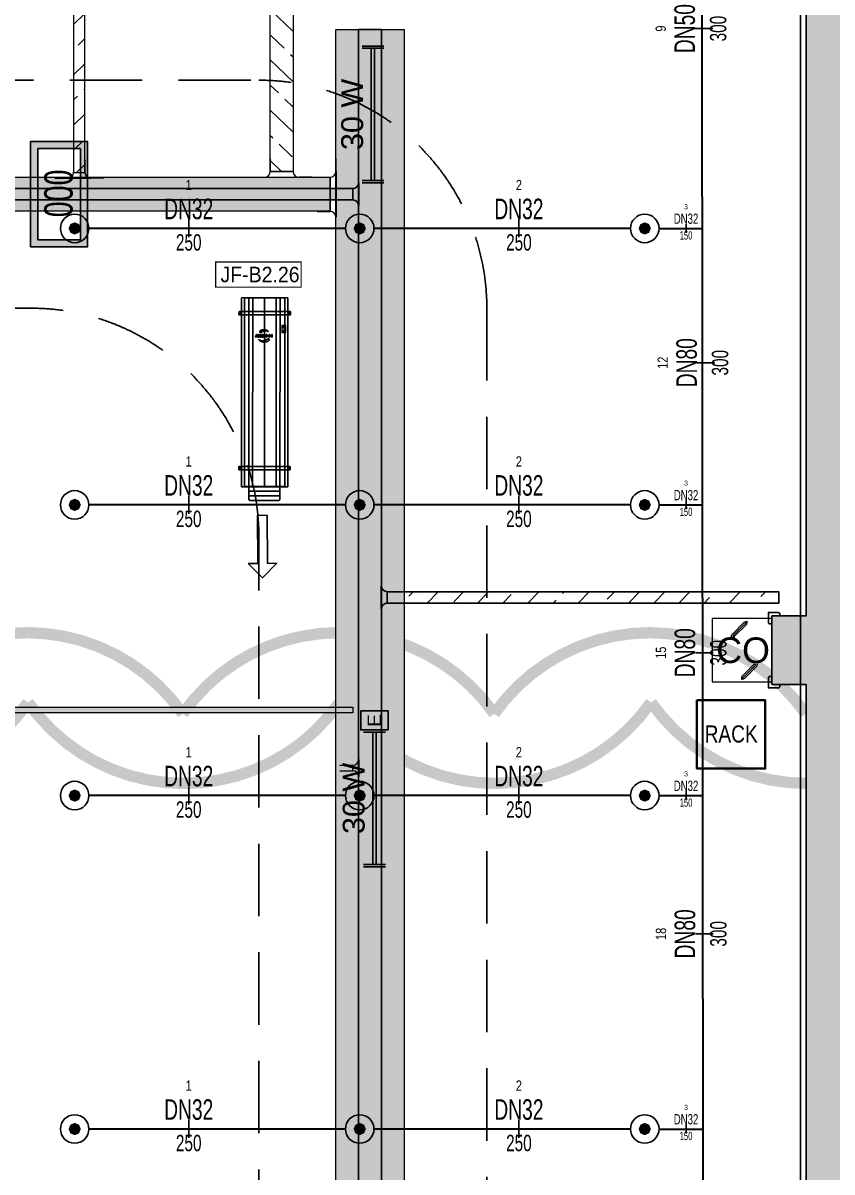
# Model space of a CAD drawing. Header units: millimetres. Extents: x -379292 to 1221486, y 92049 to 447512.
# Drawn here: x -117924 to -110827, y 260041 to 270121 of the extents above; entities that cross this region are included whole.
import ezdxf
from ezdxf.enums import TextEntityAlignment as Align

# ---------------------------------------------------------------- set-up
doc = ezdxf.new("R2010")
doc.units = ezdxf.units.MM
doc.linetypes.add('HIDDEN', pattern=[9.525, 6.35, -3.175])
for name, color, linetype in [('-M-YNGN-BORUID', 7, 'Continuous'), ('-M-YNGN-BORUUZUN', 7, 'Continuous'), ('-M-YNGN-BORUYUK', 7, 'Continuous'), ('-M-YNGN-SPR-YUK', 7, 'Continuous'), ('-M-YNGN-ZON2-CAP-', 7, 'Continuous'), ('-M-YNGN-ZON2-SPR-', 7, 'Continuous'), ('05_HATCH CONCRETE', 141, 'Continuous'), ('05_SYMBOL', 2, 'Continuous'), ('08_ARAÇ SAYIM', 140, 'Continuous'), ('08_LAMP', 4, 'Continuous'), ('AIR-J-U-355', 2, 'Continuous'), ('AIRONN ZONLAMA', 4, 'Continuous'), ('E_CT_ZA', 6, 'Continuous'), ('JF355', 2, 'Continuous')]:
    doc.layers.add(name, color=color, linetype=linetype)
doc.layers.add('-M-YNGN-SPR-CAPCIZGI', color=188, linetype='Continuous', plot=False)
for name, color, linetype, lineweight in [('-M-YNGN-ZON2', 4, 'SP', 30), ('08_DEDECTOR', 3, 'Continuous', 9), ('Aironn-Kodlama', 7, 'Continuous', 0), ('E_CT_AYDINLATMA', 3, 'Continuous', 9), ('E_CT_KA', 4, 'Continuous', 9), ('E_CT_KIRMIZI', 1, 'Continuous', 9)]:
    doc.layers.add(name, color=color, linetype=linetype, lineweight=lineweight)
doc.styles.add('CIZGI', font='tahoma.ttf', dxfattribs={"width": 0.8, "oblique": 20})
doc.styles.add('ET8-TRF5-M-001...002-01$0$Standard', font='arial.ttf')
doc.styles.add('HCAD', font='HCAD.SHX', dxfattribs={"width": 0.8, "height": 0.2})
doc.styles.add('PIPESIZE', font='hcad.shx', dxfattribs={"width": 0.8})
doc.styles.add('SPR-NOT', font='romans.shx')
doc.styles.get("Standard").update_dxf_attribs({"font": 'segoeuil.ttf'})
doc.styles.add('WMF-Arial', font='TURK.SHX')
doc.styles.add('YAZI-2', font='arial.ttf', dxfattribs={"height": 2})
doc.styles.add('YAZI-3', font='arial.ttf', dxfattribs={"height": 3})
doc.linetypes.add('SP', pattern='A,2,-0.1,["SP",CIZGI,S=0.14,R=0.2,X=0,Y=-0.07],-0.255', length=2.355)

# ---------------------------------------------------------------- blocks, each defined once
blk = doc.blocks.new('bariyer')
at = {"color": 8, "ltscale": 25}
blk.add_lwpolyline([(0, -70), (15, -70, 0.414214), (30, -55), (30, 30), (-55, 30, 0.414214), (-70, 15), (-70, 0), (0, 0)], format="xyb", close=True, dxfattribs=at)
blk = doc.blocks.new('OtoParkBodrumKatMimari')
at = {"layer": '05_HATCH CONCRETE'}
h = blk.add_hatch(dxfattribs=at)
h.set_pattern_fill('ANSI33', color=8, scale=15, angle=180, style=0)
h.set_pattern_definition([(225, (905000, -3e-07), (67.351921, -67.351921), []), (225, (904932.65, -3e-07), (67.351921, -67.351921), [47.625, -23.8125])])
h.paths.add_polyline_path([(96200, 177300), (96200, 177000), (96800, 177000), (96800, 177300), (104600, 177300), (104600, 177000), (105200, 177000), (105200, 177300), (113000, 177300), (113000, 177000), (113600, 177000), (113600, 177300), (121400, 177300), (121400, 177000), (122000, 177000), (122000, 177300), (127400, 177300), (127400, 177000), (128000, 177000), (128000, 177300), (135000, 177300), (135000, 177000), (135300, 177000), (135300, 172100), (135000, 172100), (135000, 171500), (135300, 171500), (135300, 164100), (135000, 164100), (135000, 163500), (135300, 163500), (135300, 156100), (135000, 156100), (135000, 155500), (135300, 155500), (135300, 148100), (135000, 148100), (135000, 147500), (135300, 147500), (135300, 144600), (135000, 144600), (135000, 144000), (135600, 144000), (135600, 144300), (142600, 144300), (142600, 144000), (142900, 144000), (142900, 140100), (142600, 140100), (142600, 139500), (142900, 139500), (142900, 132100), (142600, 132100), (142600, 131500), (142900, 131500), (142900, 127950), (142600, 127950), (142600, 127350), (142900, 127350), (142900, 124300), (142600, 124300), (142600, 123300), (142900, 123300), (142900, 113800), (142600, 113800), (142600, 112800), (142700, 112800), (142700, 100050), (135550, 100050), (135550, 108100), (135050, 108100), (135050, 83500), (135550, 83500), (135550, 99800), (142700, 99800), (142700, 78800), (142600, 78800), (142600, 77800), (142900, 77800), (142900, 68100), (142600, 68100), (142600, 67500), (143200, 67500), (143200, 144600), (135600, 144600), (135600, 177600), (71000, 177600), (71000, 177000), (71600, 177000), (71600, 177300), (79400, 177300), (79400, 177000), (80000, 177000), (80000, 177300), (87800, 177300), (87800, 177000), (88400, 177000), (88400, 177300)])
at = {"color": 5}
blk.add_lwpolyline([(122000, 177300), (127400, 177300), (127400, 177000), (128000, 177000), (128000, 177300), (135000, 177300), (135000, 177000), (135300, 177000), (135300, 172100), (135000, 172100), (135000, 171500), (135300, 171500), (135300, 164100), (135000, 164100), (135000, 163500), (135300, 163500), (135300, 156100), (135000, 156100), (135000, 155500), (135300, 155500), (135300, 148100)], dxfattribs=at)
at = {"layer": '05_SYMBOL', "color": 252, "linetype": 'HIDDEN', "ltscale": 100}
for points in [[(17400, 168800), (130500, 168800)], [(132500, 166800), (132500, 53048)]]:
    blk.add_lwpolyline(points, dxfattribs=at)
blk.add_lwpolyline([(132500, 166800, 0.414214), (130500, 168800)], format="xyb", dxfattribs=at)
blk.add_lwpolyline([(130500, 154800), (130500, 164800, 0.414214), (128500, 166800), (19400, 166800, 0.414214), (17400, 164800), (17400, 154800, 0.414214), (19400, 152800), (128500, 152800, 0.414214)], format="xyb", close=True, dxfattribs=at)
at = {"layer": '05_SYMBOL', "color": 8, "xscale": -1}
blk.add_blockref('bariyer', (135000, 164100), dxfattribs=at)
at = {"layer": '05_SYMBOL', "color": 8, "rotation": 180}
blk.add_blockref('bariyer', (135000, 163500), dxfattribs=at)
blk = doc.blocks.new('SP-C-UP-12')
at = {"ltscale": 10}
blk.add_line((0, 0), (0, 0), dxfattribs=at)
at = {"color": 1, "linetype": 'Continuous'}
blk.add_circle((0, 0), 12.5, dxfattribs=at)
at = {"ltscale": 10}
for points in [[(-5.4, 0), (-3.8, 3.8), (-3.8, -3.8), (0, 5.4)], [(-3.8, -3.8), (0, 5.4), (0, -5.4), (3.8, 3.8)], [(0, -5.4), (3.8, 3.8), (3.8, -3.8), (5.4, 0)]]:
    blk.add_solid(points, dxfattribs=at)
at = {"layer": '-M-YNGN-SPR-YUK', "style": 'SPR-NOT', "width": 0.5, "flags": 9}
for tag, p in [('YUK', (0, 17.8)), ('CAP', (0, 14.4)), ('TIP', (0.2, 10.8))]:
    blk.add_attdef(tag, text='', height=2.5, dxfattribs=at).set_placement(p, align=Align.MIDDLE_CENTER)
blk = doc.blocks.new('SPRKL100')
at = {"layer": '-M-YNGN-SPR-CAPCIZGI'}
blk.add_line((0, 0.431), (0, -0.431), dxfattribs=at)
at = {"layer": '-M-YNGN-BORUID', "color": 0, "style": 'HCAD', "width": 0.8, "flags": 1}
blk.add_attdef('DIC', text='', height=0.4, dxfattribs=at).set_placement((0, -1.693), align=Align.CENTER)
at = {"layer": '-M-YNGN-BORUUZUN', "color": 0, "style": 'HCAD', "width": 0.7}
blk.add_attdef('BOY', text='', height=0.8, dxfattribs=at).set_placement((0, -1.08), align=Align.CENTER)
at = {"layer": '-M-YNGN-BORUYUK', "color": 6, "style": 'PIPESIZE', "width": 0.8}
blk.add_attdef('YUK', text='', height=0.5, dxfattribs=at).set_placement((0, 1.866), align=Align.CENTER)
at = {"color": 0, "style": 'PIPESIZE', "width": 0.7}
blk.add_attdef('CAP', text='', height=1, dxfattribs=at).set_placement((0, 0.45), align=Align.CENTER)
blk = doc.blocks.new('A$C69E5DB5D')
at = {"layer": '-M-YNGN-ZON2', "ltscale": 500}
for p, q in [((-428.7, -1882.6), (-432.4, 3215.7)), ((-744.9, 2359.9), (-969.9, 2359.9)), ((-494.9, 2359.9), (-719.9, 2359.9)), ((-469.9, 2359.9), (-432.4, 2359.9)), ((-744.9, 2117.4), (-969.9, 2117.4)), ((-494.9, 2117.4), (-719.9, 2117.4)), ((-469.9, 2117.4), (-432.4, 2117.4)), ((-744.9, 1862.4), (-969.9, 1862.4)), ((-494.9, 1862.4), (-719.9, 1862.4)), ((-469.9, 1862.4), (-432.4, 1862.4)), ((-744.9, 1569.9), (-969.9, 1569.9)), ((-494.9, 1569.9), (-719.9, 1569.9)), ((-469.9, 1569.9), (-432.4, 1569.9))]:
    blk.add_line(p, q, dxfattribs=at)
at = {"layer": '-M-YNGN-ZON2-CAP-', "rotation": 90}
for p, xscale, yscale, zscale, values in [((-430.3, 2535.2), 18.00000000000005, 18.00000000000005, 18.00000000000005, {'YUK': '9', 'CAP': 'DN50', 'BOY': '300'}), ((-428.6, 2242.1), 18.00000000000004, 18.00000000000004, 18.00000000000004, {'YUK': '12', 'CAP': 'DN80', 'BOY': '300'}), ((-430.1, 1987.7), 18.00000000000004, 18.00000000000004, 18.00000000000004, {'YUK': '15', 'CAP': 'DN80', 'BOY': '300'}), ((-430.1, 1741.1), 18.00000000000004, 18.00000000000004, 18.00000000000004, {'YUK': '18', 'CAP': 'DN80', 'BOY': '300'})]:
    blk.add_blockref('SPRKL100', p, dxfattribs=dict(at, xscale=xscale, yscale=yscale, zscale=zscale)).add_auto_attribs(values)
at = {"layer": '-M-YNGN-ZON2-CAP-'}
for p, xscale, yscale, zscale, values in [((-882.4, 2359.9), 18, 18, 18, {'YUK': '1', 'CAP': 'DN32', 'BOY': '250'}), ((-592.8, 2359.9), 18, 18, 18, {'YUK': '2', 'CAP': 'DN32', 'BOY': '250'}), ((-446.2, 2359.9), 9, 9, 9, {'YUK': '3', 'CAP': 'DN32', 'BOY': '150'}), ((-882.4, 2117.4), 18, 18, 18, {'YUK': '1', 'CAP': 'DN32', 'BOY': '250'}), ((-592.8, 2117.4), 18, 18, 18, {'YUK': '2', 'CAP': 'DN32', 'BOY': '250'}), ((-446.2, 2117.4), 9, 9, 9, {'YUK': '3', 'CAP': 'DN32', 'BOY': '150'}), ((-882.4, 1862.4), 18, 18, 18, {'YUK': '1', 'CAP': 'DN32', 'BOY': '250'}), ((-592.8, 1862.4), 18, 18, 18, {'YUK': '2', 'CAP': 'DN32', 'BOY': '250'}), ((-446.2, 1862.4), 9, 9, 9, {'YUK': '3', 'CAP': 'DN32', 'BOY': '150'}), ((-882.4, 1569.9), 18, 18, 18, {'YUK': '1', 'CAP': 'DN32', 'BOY': '250'}), ((-592.8, 1569.9), 18, 18, 18, {'YUK': '2', 'CAP': 'DN32', 'BOY': '250'}), ((-446.2, 1569.9), 9, 9, 9, {'YUK': '3', 'CAP': 'DN32', 'BOY': '150'})]:
    blk.add_blockref('SPRKL100', p, dxfattribs=dict(at, xscale=xscale, yscale=yscale, zscale=zscale)).add_auto_attribs(values)
at = {"layer": '-M-YNGN-ZON2-SPR-'}
for p in [(-982.4, 2359.9), (-732.4, 2359.9), (-482.4, 2359.9), (-982.4, 2117.4), (-732.4, 2117.4), (-482.4, 2117.4), (-982.4, 1862.4), (-732.4, 1862.4), (-482.4, 1862.4), (-982.4, 1569.9), (-732.4, 1569.9), (-482.4, 1569.9)]:
    blk.add_blockref('SP-C-UP-12', p, dxfattribs=at)
blk = doc.blocks.new('*U626')
h = blk.add_hatch()
h.set_pattern_fill('ANSI33', color=0, scale=50, angle=1, style=0)
h.paths.add_polyline_path([(-8443, 100), (-5633, 100), (-5633, 0), (-8443, 0)])
at = {"color": 0}
blk.add_lwpolyline([(-8443, 100), (-5633, 100), (-5633, 0), (-8443, 0)], close=True, dxfattribs=at)
at = {"ltscale": 25, "flags": 1}
for tag, p in [('YUKSEKLIK', (-229, -149)), ('KALINLIK', (-229, -213))]:
    blk.add_attdef(tag, p, '', height=50, dxfattribs=at)
blk = doc.blocks.new('*U655')
h = blk.add_hatch()
h.set_pattern_fill('ANSI33', color=0, scale=50, angle=1, style=0)
h.paths.add_polyline_path([(-115024, 100), (-249, 100), (-249, 0), (-115024, 0)])
at = {"color": 0}
blk.add_lwpolyline([(-115024, 100), (-249, 100), (-249, 0), (-115024, 0)], close=True, dxfattribs=at)
at = {"ltscale": 25, "flags": 1}
for tag, p in [('YUKSEKLIK', (-229, -149)), ('KALINLIK', (-229, -213))]:
    blk.add_attdef(tag, p, '', height=50, dxfattribs=at)
blk = doc.blocks.new('*U663')
h = blk.add_hatch()
h.set_pattern_fill('ANSI33', color=0, scale=50, angle=1, style=0)
h.paths.add_polyline_path([(-2984, 100), (451, 100), (451, 0), (-2984, 0)])
at = {"color": 0}
blk.add_lwpolyline([(-2984, 100), (451, 100), (451, 0), (-2984, 0)], close=True, dxfattribs=at)
at = {"ltscale": 25, "flags": 1}
for tag, p in [('YUKSEKLIK', (-229, -149)), ('KALINLIK', (-229, -213))]:
    blk.add_attdef(tag, p, '', height=50, dxfattribs=at)
blk = doc.blocks.new('*U173')
at = {"color": 0}
for p, q in [((-164, 164), (-50, 164)), ((-50, 164), (-50, 167)), ((-50, 167), (150, 167)), ((0, 0), (0, 114)), ((100, 114), (0, 114)), ((100, 0), (100, 114)), ((150, 167), (150, 164)), ((264, 164), (150, 164))]:
    blk.add_line(p, q, dxfattribs=at)
for centre, start, end in [((-50, 114), 0, 90), ((150, 114), 90, 180)]:
    blk.add_arc(centre, 50, start, end, dxfattribs=at)
blk = doc.blocks.new('*U673')
h = blk.add_hatch()
h.set_pattern_fill('ANSI33', color=0, scale=50, angle=1, style=0)
h.paths.add_polyline_path([(-115494, 200), (1093, 200), (1093, 0), (-115494, 0)])
at = {"color": 0}
blk.add_lwpolyline([(-115494, 200), (1093, 200), (1093, 0), (-115494, 0)], close=True, dxfattribs=at)
at = {"ltscale": 25, "flags": 1}
for tag, p in [('YUKSEKLIK', (-229, -149)), ('KALINLIK', (-229, -213))]:
    blk.add_attdef(tag, p, '', height=50, dxfattribs=at)
blk = doc.blocks.new('*U184')
at = {"color": 0}
for p, q in [((-164, 164), (-50, 164)), ((-50, 164), (-50, 167)), ((-50, 167), (150, 167)), ((0, 0), (0, 114)), ((100, 114), (0, 114)), ((100, 0), (100, 114)), ((150, 167), (150, 164)), ((264, 164), (150, 164))]:
    blk.add_line(p, q, dxfattribs=at)
for centre, start, end in [((-50, 114), 0, 90), ((150, 114), 90, 180)]:
    blk.add_arc(centre, 50, start, end, dxfattribs=at)
blk = doc.blocks.new('*U720')
h = blk.add_hatch()
h.set_pattern_fill('ANSI33', color=0, scale=50, angle=1, style=0)
h.paths.add_polyline_path([(-71173, 600), (45489, 600), (45489, 0), (-71173, 0)])
at = {"color": 0}
blk.add_lwpolyline([(-71173, 600), (45489, 600), (45489, 0), (-71173, 0)], close=True, dxfattribs=at)
at = {"ltscale": 25, "flags": 1}
for tag, p in [('YUKSEKLIK', (-229, -149)), ('KALINLIK', (-229, -213))]:
    blk.add_attdef(tag, p, '', height=50, dxfattribs=at)
blk = doc.blocks.new('*U722')
h = blk.add_hatch()
h.set_pattern_fill('ANSI33', color=0, scale=50, angle=1, style=0)
h.paths.add_polyline_path([(-115264, 300), (-889, 300), (-889, 0), (-115264, 0)])
at = {"color": 0}
blk.add_lwpolyline([(-115264, 300), (-889, 300), (-889, 0), (-115264, 0)], close=True, dxfattribs=at)
at = {"ltscale": 25, "flags": 1}
for tag, p in [('YUKSEKLIK', (-229, -149)), ('KALINLIK', (-229, -213))]:
    blk.add_attdef(tag, p, '', height=50, dxfattribs=at)
blk = doc.blocks.new('*U723')
h = blk.add_hatch()
h.set_pattern_fill('ANSI33', color=0, scale=50, angle=1, style=0)
h.paths.add_polyline_path([(-7451, 200), (602, 200), (602, 0), (-7451, 0)])
at = {"color": 0}
blk.add_lwpolyline([(-7451, 200), (602, 200), (602, 0), (-7451, 0)], close=True, dxfattribs=at)
at = {"ltscale": 25, "flags": 1}
for tag, p in [('YUKSEKLIK', (-229, -149)), ('KALINLIK', (-229, -213))]:
    blk.add_attdef(tag, p, '', height=50, dxfattribs=at)
blk = doc.blocks.new('*U766')
h = blk.add_hatch()
h.set_pattern_fill('ANSI33', color=0, scale=50, angle=1, style=0)
h.paths.add_polyline_path([(-1851, 50), (57124, 50), (57124, 0), (-1851, 0)])
at = {"color": 0}
blk.add_lwpolyline([(-1851, 50), (57124, 50), (57124, 0), (-1851, 0)], close=True, dxfattribs=at)
at = {"ltscale": 25, "flags": 1}
for tag, p in [('YUKSEKLIK', (-229, -149)), ('KALINLIK', (-229, -213))]:
    blk.add_attdef(tag, p, '', height=50, dxfattribs=at)
blk = doc.blocks.new('*U274')
at = {"color": 0}
for p, q in [((-164, 164), (-50, 164)), ((-50, 164), (-50, 167)), ((-50, 167), (100, 167)), ((0, 0), (0, 114)), ((50, 114), (0, 114)), ((50, 0), (50, 114)), ((100, 167), (100, 164)), ((214, 164), (100, 164))]:
    blk.add_line(p, q, dxfattribs=at)
for centre, start, end in [((-50, 114), 0, 90), ((100, 114), 90, 180)]:
    blk.add_arc(centre, 50, start, end, dxfattribs=at)
blk = doc.blocks.new('*U469')
at = {"color": 0}
for p, q in [((-164, 164), (-50, 164)), ((-50, 164), (-50, 167)), ((-50, 167), (150, 167)), ((0, 0), (0, 114)), ((100, 114), (0, 114)), ((100, 0), (100, 114)), ((150, 167), (150, 164)), ((264, 164), (150, 164))]:
    blk.add_line(p, q, dxfattribs=at)
for centre, start, end in [((-50, 114), 0, 90), ((150, 114), 90, 180)]:
    blk.add_arc(centre, 50, start, end, dxfattribs=at)
blk = doc.blocks.new('*U470')
at = {"color": 0}
for p, q in [((-164, 164), (-50, 164)), ((-50, 164), (-50, 167)), ((-50, 167), (250, 167)), ((0, 0), (0, 114)), ((200, 114), (0, 114)), ((200, 0), (200, 114)), ((250, 167), (250, 164)), ((364, 164), (250, 164))]:
    blk.add_line(p, q, dxfattribs=at)
for centre, start, end in [((-50, 114), 0, 90), ((250, 114), 90, 180)]:
    blk.add_arc(centre, 50, start, end, dxfattribs=at)
blk = doc.blocks.new('*U487')
at = {"color": 0}
for p, q in [((-164, 164), (-50, 164)), ((-50, 164), (-50, 167)), ((-50, 167), (350, 167)), ((0, 0), (0, 114)), ((300, 114), (0, 114)), ((300, 0), (300, 114)), ((350, 167), (350, 164)), ((464, 164), (350, 164))]:
    blk.add_line(p, q, dxfattribs=at)
for centre, start, end in [((-50, 114), 0, 90), ((350, 114), 90, 180)]:
    blk.add_arc(centre, 50, start, end, dxfattribs=at)
blk = doc.blocks.new('40 W SIVA ÜSTÜ ETANJ LED 50--')
at = {"layer": '08_LAMP'}
for p, q in [((-625, -100), (-625, 100)), ((-605, -100), (-605, 100)), ((-605, 15), (605, 15)), ((605, -100), (605, 100)), ((625, -100), (625, 100)), ((-605, -15), (605, -15))]:
    blk.add_line(p, q, dxfattribs=at)
at = {"layer": '08_LAMP', "color": 2, "style": 'YAZI-2'}
blk.add_text('30 W', height=200, dxfattribs=at).set_placement((0, 90), align=Align.CENTER)
blk = doc.blocks.new('40 W SIVA ÜSTÜ ETANJ LED E 50')
at = {"layer": '08_LAMP'}
for p, q in [((-625, -100), (-625, 100)), ((-605, -100), (-605, 100)), ((-605, 15), (605, 15)), ((605, -100), (605, 100)), ((625, -100), (625, 100)), ((-605, -15), (605, -15))]:
    blk.add_line(p, q, dxfattribs=at)
blk.add_lwpolyline([(625, -125), (800, -125), (800, 125), (625, 125)], close=True, dxfattribs=at)
at = {"layer": '08_LAMP', "color": 2, "style": 'YAZI-2'}
blk.add_text('30 W', height=200, dxfattribs=at).set_placement((0, 90), align=Align.CENTER)
blk.add_text('E', height=125, dxfattribs=at).set_placement((713, 0), align=Align.MIDDLE)
blk = doc.blocks.new('TEK YUZLU 1 SATIR 3 KARAKTER')
at = {"layer": '08_ARAÇ SAYIM'}
h = blk.add_hatch(color=7, dxfattribs=at)
h.dxf.hatch_style = 1
h.paths.add_polyline_path([(-40, 43.5), (40, 43.5), (40, 6.2), (-40, 6.2)], flags=16)
h.paths.add_polyline_path([(-46.3, 49.8), (46.3, 49.8), (46.3, 0), (-46.3, 0)])
for points in [[(-46.3, 49.8), (46.3, 49.8), (46.3, 0), (-46.3, 0)], [(-40, 43.5), (40, 43.5), (40, 6.2), (-40, 6.2)]]:
    blk.add_lwpolyline(points, close=True, dxfattribs=at)
at = {"layer": '08_ARAÇ SAYIM', "color": 7, "style": 'WMF-Arial', "width": 0.75}
blk.add_text('000', height=25, dxfattribs=at).set_placement((0.7, 12.9), align=Align.CENTER)
blk = doc.blocks.new('RACK')
at = {"layer": '08_ARAÇ SAYIM', "color": 60, "lineweight": 35}
blk.add_lwpolyline([(-30, 60), (30, 60), (30, 0), (-30, 0)], close=True, dxfattribs=at)
at = {"layer": '08_ARAÇ SAYIM', "color": 4, "style": 'ET8-TRF5-M-001...002-01$0$Standard', "width": 0.8}
blk.add_text('RACK', height=15, dxfattribs=at).set_placement((0.1, 22.9), align=Align.CENTER)
blk = doc.blocks.new('CO 250')
at = {"layer": '08_DEDECTOR'}
for p, q in [((17, 243), (-84, 142)), ((45, 251), (-74, 132)), ((37, 223), (-64, 122)), ((45, 250), (45, 243)), ((114, -136), (-5, -255)), ((104, -126), (3, -227)), ((124, -146), (23, -247)), ((-5, -247), (-5, -255)), ((-5, -255), (3, -255))]:
    blk.add_line(p, q, dxfattribs=at)
at = {"layer": '08_DEDECTOR', "ltscale": 25}
blk.add_lwpolyline([(-262, 278), (-262, -278), (262, -278), (262, 278)], close=True, dxfattribs=at)
at = {"layer": '08_DEDECTOR'}
for centre, radius, start, end in [((37, 223), 27.7, 72.9688, 135), ((17, 243), 27.7, 315, 0), ((-55, 112), 41.6, 135, 180), ((-55, 112), 27.7, 135, 180), ((-55, 112), 13.9, 135, 180), ((95, -116), 13.9, 315, 350.4112), ((95, -116), 27.7, 315, 355.2224), ((95, -116), 41.6, 315, 356.817), ((23, -247), 27.7, 135, 180), ((3, -227), 27.7, 270, 315)]:
    blk.add_arc(centre, radius, start, end, dxfattribs=at)
at = {"layer": '08_DEDECTOR', "color": 3, "style": 'YAZI-3'}
blk.add_text('CO', height=225, dxfattribs=at).set_placement((-226, -113))
blk = doc.blocks.new('ju355')
at = {"layer": 'AIR-J-U-355', "color": 2, "linetype": 'Continuous'}
for p, q in [((-68.1, -18.3), (-68, 22.3)), ((-68.1, -22.7), (-68, 22.3)), ((-65.3, 22.3), (-68, 22.3)), ((-65.3, 22.3), (-68, 22.3)), ((-65.3, -22.7), (-65.3, 22.3)), ((70.7, 22.2), (68, 22.3)), ((68, -22.8), (68, 22.3)), ((70.7, -22.8), (70.7, 22.2)), ((-94.8, 12.9), (-94.9, 12.8)), ((-94.9, 12.8), (-94.9, 12.7)), ((-94.9, 12.7), (-94.9, -12.5)), ((-94.7, 13.3), (-94.8, 13.2)), ((-94.8, 13.2), (-94.8, 13.1)), ((-94.8, 13.1), (-94.8, 13)), ((-94.8, 13), (-94.8, 12.9)), ((-94.6, 13.5), (-94.7, 13.4)), ((-94.7, 13.4), (-94.7, 13.3)), ((-94.5, 13.6), (-94.6, 13.5)), ((-94.4, 13.7), (-94.5, 13.6)), ((-94.5, 13.6), (-94.5, 13.6)), ((-94.3, 13.7), (-94.4, 13.7)), ((-94.2, 13.8), (-94.3, 13.7)), ((-94.1, 13.8), (-94.2, 13.8)), ((-94, 13.8), (-94.1, 13.8)), ((-94.1, 13.8), (-94.1, 13.8)), ((-92.6, 13.8), (-94, 13.8)), ((-92.6, 13.8), (-94, 13.8)), ((-92.6, 13.8), (-94, 13.8)), ((-92.6, 13.8), (-93.9, 13.8)), ((-92.6, 13.8), (-93.9, 13.8)), ((-92.6, 13.8), (-93.9, 13.8)), ((-82.9, 13.8), (-92.6, 13.8)), ((-90.9, -13.6), (-90.9, 13.8)), ((-90.9, -13.6), (-90.9, 13.8)), ((-90.9, -13.6), (-90.9, 13.8)), ((-86.8, -13.6), (-86.8, 13.9)), ((82.7, 20.1), (-82.9, 20.1)), ((-82.9, 20.1), (-82.9, -20.5)), ((82.7, 13.6), (-82.7, 13.8)), ((-82.7, 10.5), (82.9, 10.3)), ((82.7, 0), (-82.7, 0)), ((48.3, 3.6), (50.7, 3.6)), ((48.4, 2.9), (48.3, 3.6)), ((48.4, 7.2), (48.4, 7.9)), ((48.4, 7.9), (50.7, 6.9)), ((48.8, 7), (48.4, 7.2)), ((50.7, 6.2), (48.4, 5.2)), ((48.4, 5.9), (48.8, 6.1)), ((48.4, 5.2), (48.4, 5.9)), ((48.4, 4.9), (50.7, 4.9)), ((48.4, 4.2), (48.4, 4.9)), ((50.7, 4.2), (48.4, 4.2)), ((48.4, 2.2), (49.3, 2.9)), ((49.3, 2.9), (48.4, 2.9)), ((49.3, 2.2), (48.4, 1.4)), ((48.4, 1.4), (48.4, 2.2)), ((48.8, 6.1), (48.8, 7)), ((49.2, 6.8), (49.9, 6.6)), ((49.2, 6.3), (49.2, 6.8)), ((49.9, 6.6), (49.2, 6.3)), ((49.7, 2.6), (49.7, 2.9)), ((49.7, 2.9), (50.2, 2.9)), ((49.9, 1.6), (49.9, 1.6)), ((50.2, 2.9), (50.2, 2.6)), ((50.7, 6.9), (50.7, 6.2)), ((50.7, 4.9), (50.7, 4.2)), ((50.7, 3.6), (50.7, 2.3)), ((48.3, -1.7), (50.7, -1.7)), ((48.3, -2.1), (48.3, -1.7)), ((50, -2.1), (48.3, -2.1)), ((48.3, -4.4), (50.7, -4.4)), ((48.3, -4.8), (48.3, -4.4)), ((50, -4.8), (48.3, -4.8)), ((48.4, -3.8), (50, -2.1)), ((48.4, -4), (48.4, -3.8)), ((50.7, -4), (48.4, -4)), ((48.4, -6.5), (50, -4.8)), ((48.4, -6.7), (48.4, -6.5)), ((50.7, -6.8), (48.4, -6.7)), ((50.7, -1.9), (49, -3.6)), ((49, -3.6), (50.7, -3.7)), ((50.7, -4.7), (49, -6.4)), ((49, -6.4), (50.7, -6.4)), ((50.7, -1.7), (50.7, -1.9)), ((50.7, -4.4), (50.7, -4.7)), ((50.7, -6.4), (50.7, -6.8)), ((50.8, -1.4), (50.8, -1.8)), ((-94.9, -12.5), (-94.9, -12.6)), ((-94.9, -12.6), (-94.9, -12.7)), ((-94.9, -12.7), (-94.8, -12.8)), ((-94.8, -12.8), (-94.8, -12.9)), ((-94.8, -12.9), (-94.8, -13)), ((-94.8, -13), (-94.7, -13.1)), ((-94.7, -13.1), (-94.7, -13.2)), ((-94.7, -13.2), (-94.6, -13.3)), ((-94.6, -13.3), (-94.5, -13.4)), ((-94.5, -13.4), (-94.5, -13.4)), ((-94.5, -13.4), (-94.4, -13.5)), ((-94.4, -13.5), (-94.3, -13.5)), ((-94.3, -13.5), (-94.2, -13.6)), ((-94.2, -13.6), (-94.2, -13.6)), ((-94.2, -13.6), (-94.1, -13.6)), ((-94.1, -13.6), (-94, -13.6)), ((-94, -13.6), (-92.6, -13.6)), ((-94, -13.6), (-92.6, -13.6)), ((-94, -13.6), (-92.6, -13.6)), ((-93.9, -13.6), (-92.6, -13.6)), ((-93.9, -13.6), (-92.6, -13.6)), ((-93.9, -13.6), (-92.6, -13.6)), ((-92.6, -13.6), (-82.9, -13.6)), ((82.9, -10.4), (-82.7, -10.3)), ((-82.6, -13.6), (82.7, -13.7)), ((82.7, -20.6), (-82.9, -20.5)), ((-65.3, -22.7), (-68.1, -22.7)), ((70.7, -22.8), (68, -22.8))]:
    blk.add_line(p, q, dxfattribs=at)
at = {"layer": 'AIR-J-U-355', "color": 2}
for p, q in [((-150.2, 14.3), (-162.9, 1.6)), ((-150.2, 5.9), (-150.2, 14.3)), ((-150.1, -11), (-162.9, 1.6)), ((-108, 6.1), (-150.2, 5.9)), ((-108, 6.1), (-107.9, -2.4)), ((-107.9, -2.4), (-150.2, -2.6)), ((-150.1, -11), (-150.2, -2.6))]:
    blk.add_line(p, q, dxfattribs=at)
at = {"layer": 'AIR-J-U-355', "color": 2, "lineweight": 13, "ltscale": 0.005}
for p, q in [((82.7, -20.6), (82.7, 20.1)), ((58.5, -15.3), (52.4, -15.3)), ((52.4, -15.3), (52.4, -18.9)), ((52.4, -18.9), (58.5, -18.9)), ((58.5, -18.9), (58.5, -15.3))]:
    blk.add_line(p, q, dxfattribs=at)
at = {"layer": 'AIR-J-U-355', "color": 2, "linetype": 'Continuous'}
for centre, radius in [((-66.7, 21.3), 0.354), ((-66.7, 21.3), 0.354), ((69.3, 21.2), 0.354), ((54, -17.1), 0.599), ((54, -17.1), 0.599), ((57, -17.1), 0.599), ((57, -17.1), 0.599), ((-66.7, -21.6), 0.354), ((-66.7, -21.6), 0.354), ((69.3, -21.7), 0.354), ((69.3, -21.7), 0.354)]:
    blk.add_circle(centre, radius, dxfattribs=at)
for centre, radius, start, end in [((50, 2.3), 0.645, 184.0636, 262.3259), ((49.9, 2.6), 0.274, 177.3972, 357.3972), ((50, 2.3), 0.72, 262.3259, 356.7067)]:
    blk.add_arc(centre, radius, start, end, dxfattribs=at)
at = {"layer": 'AIR-J-U-355', "color": 2, "linetype": 'Continuous', "extrusion": (0, 0, -1)}
for major_axis, ratio in [((-0.01, -1.36), 0.908445), ((0.006, 0.985), 0.934933)]:
    blk.add_ellipse((49.5, -0.1), major_axis=major_axis, ratio=ratio, dxfattribs=at)
at = {"layer": 'AIR-J-U-355', "color": 2, "linetype": 'Continuous'}
for points, knots in [([(46.1, 5), (46.1, 5), (46.1, 5), (46.1, 5), (46.2, 5), (46.2, 5), (46.2, 5), (46.2, 5), (46.2, 5), (46.2, 5), (46.2, 5), (46.1, 4.9), (46.1, 4.8), (45.9, 4.6), (45.7, 4.3), (45.6, 4), (45.4, 3.7), (45.3, 3.1), (45.1, 2.4), (45, 1.7), (45.1, 0.8), (45.4, -0.1), (45.8, -1), (46.2, -1.8), (46.5, -2.4), (46.6, -2.8), (46.7, -3.2), (46.8, -3.6), (46.7, -4), (46.5, -4.3), (46.2, -4.3), (45.8, -4.3), (45.4, -4), (45.1, -3.6), (44.7, -3), (44.3, -2.1), (44, -0.9), (44, 0.2), (44, 1.3), (44.2, 2.1), (44.5, 2.9), (44.9, 3.6), (45.3, 4.2), (45.6, 4.6), (45.9, 4.8), (46, 4.9), (46.1, 5), (46.1, 5)], [0, 0, 0, 0, 0.001347, 0.00172, 0.002023, 0.002244, 0.002452, 0.002667, 0.002909, 0.00347, 0.004196, 0.005682, 0.009311, 0.025522, 0.043378, 0.057014, 0.067583, 0.10026, 0.136315, 0.170769, 0.211631, 0.252886, 0.304984, 0.357144, 0.377587, 0.398124, 0.41882, 0.439365, 0.455344, 0.470785, 0.486346, 0.502438, 0.525763, 0.549141, 0.572313, 0.626971, 0.689072, 0.751245, 0.792637, 0.834146, 0.875615, 0.910287, 0.945553, 0.97619, 0.989254, 0.994701, 1, 1, 1, 1]), ([(52.5, 3.6), (52.6, 3.7), (52.6, 3.8), (52.7, 3.9), (52.9, 4), (53.2, 4.1), (53.5, 4), (53.7, 3.7), (54, 3.4), (54.3, 2.9), (54.6, 2.2), (54.8, 1.3), (54.8, 0.4), (54.8, -0.5), (54.6, -1.4), (54.2, -2.2), (53.9, -2.8), (53.5, -3.2), (53.2, -3.4), (53.1, -3.5)], [0, 0, 0, 0, 0.0168256, 0.0323617, 0.0637267, 0.0873303, 0.1103993, 0.1581358, 0.2050378, 0.2514942, 0.3451779, 0.4385235, 0.532065, 0.625912, 0.7301372, 0.8352318, 0.8905608, 0.9450754, 1, 1, 1, 1]), ([(53.1, -3.5), (53.2, -3.3), (53.5, -2.8), (53.8, -2), (53.9, -1.1), (53.9, -0.3), (53.7, 0.6), (53.3, 1.4), (53, 2.1), (52.7, 2.6), (52.6, 3), (52.5, 3.3), (52.5, 3.5), (52.5, 3.6)], [0, 0, 0, 0, 0.112581, 0.224936, 0.337491, 0.449603, 0.562299, 0.686336, 0.807829, 0.865935, 0.925918, 0.967783, 1, 1, 1, 1])]:
    blk.add_open_spline(points, degree=3, knots=knots, dxfattribs=at)
blk = doc.blocks.new('DZFDGHFÜ')
at = {"layer": 'JF355'}
blk.add_lwpolyline([(24084.4, 6568.3), (24119.9, 6568.3), (24119.9, 6402.7), (24084.4, 6402.7), (24084.4, 6568.3)], dxfattribs=at)
at = {"layer": 'AIR-J-U-355', "rotation": 270}
blk.add_blockref('ju355', (24102.4, 6485.6), dxfattribs=at)

msp = doc.modelspace()

# ---------------------------------------------------------------- block references
at = {"color": 8}
msp.add_blockref('OtoParkBodrumKatMimari', (-246354.8, 100818.8), dxfattribs=at)

# ---------------------------------------------------------------- next in the draw order: linework, layer by layer
at = {"color": 30, "const_width": 100}
for points in [[(-143840.8, 264061.1, -0.5205671), (-141108.9, 264061.1, -0.5205671), (-138377, 264061.1, -0.5205671), (-135645.1, 264061.1, -0.5205671), (-132913.2, 264061.1, -0.5205671), (-130181.3, 264061.1, -0.5205671), (-127449.4, 264061.1, -0.5205671), (-124717.5, 264061.1, -0.5205671), (-121985.6, 264061.1, -0.5205671), (-119253.7, 264061.1, -0.5205671), (-116521.8, 264061.1, -0.5205671), (-113789.9, 264061.1, -0.5205671), (-111058, 264061.1, -0.5205671), (-108326.2, 264061.1, -0.5205671), (-105594.3, 264061.1, -0.5205671), (-102862.4, 264061.1, -0.5205671), (-100130.5, 264061.1, -0.5205671)], [(-98755.3, 264161.4, -0.5205671), (-101487.2, 264161.4, -0.5205671), (-104219.1, 264161.4, -0.5205671), (-106951, 264161.4, -0.5205671), (-109682.9, 264161.4, -0.5205671), (-112414.7, 264161.4, -0.5205671), (-115146.6, 264161.4, -0.5205671), (-117878.5, 264161.4, -0.5205671), (-120610.4, 264161.4, -0.5205671), (-123342.3, 264161.4, -0.5205671), (-126074.2, 264161.4, -0.5205671), (-128806.1, 264161.4, -0.5205671), (-131538, 264161.4, -0.5205671), (-134269.9, 264161.4, -0.5205671), (-137001.8, 264161.4, -0.5205671), (-139733.7, 264161.4, -0.5205671), (-142465.6, 264161.4, -0.5205671)]]:
    msp.add_lwpolyline(points, format="xyb", dxfattribs=at)
at = {"layer": 'AIRONN ZONLAMA', "color": 2, "ltscale": 25}
msp.add_lwpolyline([(-157954.6, 278134.6), (-121654.6, 278134.6), (-121654.6, 271634.6), (-111104.6, 271634.6), (-111104.6, 245070.5), (-111004.6, 235534.6), (-103454.6, 235534.6), (-103454.6, 232934.6), (-103754.6, 232934.6), (-103754.6, 232334.6), (-103454.6, 232334.6), (-103454.6, 228784.6), (-103754.6, 228784.6), (-103754.6, 228184.6), (-103454.6, 228184.6), (-103454.6, 225134.6), (-103754.6, 225134.6), (-103754.6, 224134.6), (-103454.6, 224134.6), (-103454.6, 214634.6)], dxfattribs=at)
at = {"layer": 'Aironn-Kodlama', "color": 7, "const_width": 10}
msp.add_lwpolyline([(-116233, 268023.8), (-116233, 267803.8), (-115483, 267803.8), (-115483, 268023.8)], close=True, dxfattribs=at)

# ---------------------------------------------------------------- next in the draw order: block references
at = {"layer": '-M-YNGN-ZON2', "ltscale": 25, "xscale": 10, "yscale": 10, "zscale": 10}
msp.add_blockref('A$C69E5DB5D', (-107645.9, 244719.5), dxfattribs=at)
at = {"layer": '08_ARAÇ SAYIM', "xscale": 10, "yscale": 10, "zscale": 10, "rotation": 90}
msp.add_blockref('TEK YUZLU 1 SATIR 3 KARAKTER', (-117358.4, 268618.8), dxfattribs=at)
at = {"layer": '08_ARAÇ SAYIM', "ltscale": 25, "xscale": 10, "yscale": 10, "zscale": 10}
msp.add_blockref('RACK', (-111712.9, 263580), dxfattribs=at)
at = {"layer": '08_DEDECTOR'}
msp.add_blockref('CO 250', (-111617.3, 264618.8), dxfattribs=at)
at = {"layer": '08_LAMP', "rotation": 90}
for name, p, xscale, yscale, zscale in [('40 W SIVA ÜSTÜ ETANJ LED 50--', (-114853.8, 269318.8), 0.9600000000000066, 0.9600000000000066, 0.9600000000000066), ('40 W SIVA ÜSTÜ ETANJ LED E 50', (-114840.4, 263318.8), 0.9600000000000062, 0.9600000000000062, 0.9600000000000062)]:
    msp.add_blockref(name, p, dxfattribs=dict(at, xscale=xscale, yscale=yscale, zscale=zscale))
at = {"layer": 'AIR-J-U-355', "xscale": 10, "yscale": 10, "zscale": 10, "rotation": 180}
msp.add_blockref('DZFDGHFÜ', (125218.2, 331737.8), dxfattribs=at)
at = {"layer": 'E_CT_AYDINLATMA', "xscale": -1, "rotation": 270}
msp.add_blockref('*U626', (-117479.7, 277251.5), dxfattribs=at)
at = {"layer": 'E_CT_AYDINLATMA', "color": 2, "rotation": 180}
msp.add_blockref('*U469', (-117379.7, 268922.2), dxfattribs=at)
at = {"layer": 'E_CT_KA', "color": 5, "rotation": 270}
msp.add_blockref('*U723', (-115754.8, 269419.8), dxfattribs=at)
at = {"layer": 'E_CT_KA', "color": 6, "rotation": 270}
msp.add_blockref('*U720', (-115179.8, 198889.2), dxfattribs=at)
at = {"layer": 'E_CT_KA', "color": 2}
for name, p, rotation in [('*U470', (-115554.8, 268932.2), 180), ('*U487', (-115343.8, 268768.2), 270)]:
    msp.add_blockref(name, p, dxfattribs=dict(at, rotation=rotation))
at = {"layer": 'E_CT_KA', "rotation": 180}
msp.add_blockref('*U722', (-230494.1, 268768.8), dxfattribs=at)
at = {"layer": 'E_CT_KIRMIZI', "color": 1, "rotation": 180}
msp.add_blockref('*U766', (-116880.6, 264118.8), dxfattribs=at)
at = {"layer": 'E_CT_KIRMIZI', "color": 2, "rotation": 270}
msp.add_blockref('*U274', (-115143.8, 263610.4), dxfattribs=at)
at = {"layer": 'E_CT_ZA', "color": 30, "rotation": 90}
msp.add_blockref('*U673', (-114779.8, 268969.8), dxfattribs=at)
at = {"layer": 'E_CT_ZA', "color": 2, "xscale": -1}
for name, p, rotation in [('*U184', (-115143.8, 268568.8), 270), ('*U173', (-114614.7, 265131.4), 89.99999999999997)]:
    msp.add_blockref(name, p, dxfattribs=dict(at, rotation=rotation))
at = {"layer": 'E_CT_ZA', "color": 112, "rotation": 180}
for name, p in [('*U655', (-230054.1, 268668.8)), ('*U663', (-114278.1, 265131.4))]:
    msp.add_blockref(name, p, dxfattribs=at)

# ---------------------------------------------------------------- next in the draw order: texts
at = {"layer": 'Aironn-Kodlama', "color": 3, "insert": (-116190.9, 267982.6), "char_height": 136, "width": 710.456, "attachment_point": 1, "rotation": 359.96186}
msp.add_mtext('{\\fArial|b0|i0|c0|p18;\\W0.9;\\C7;JF-B\\fArial|b0|i0|c162|p18;2\\fArial|b0|i0|c0|p18;.\\fArial|b0|i0|c162|p18;26}', dxfattribs=at)

doc.saveas('drawing.dxf')
